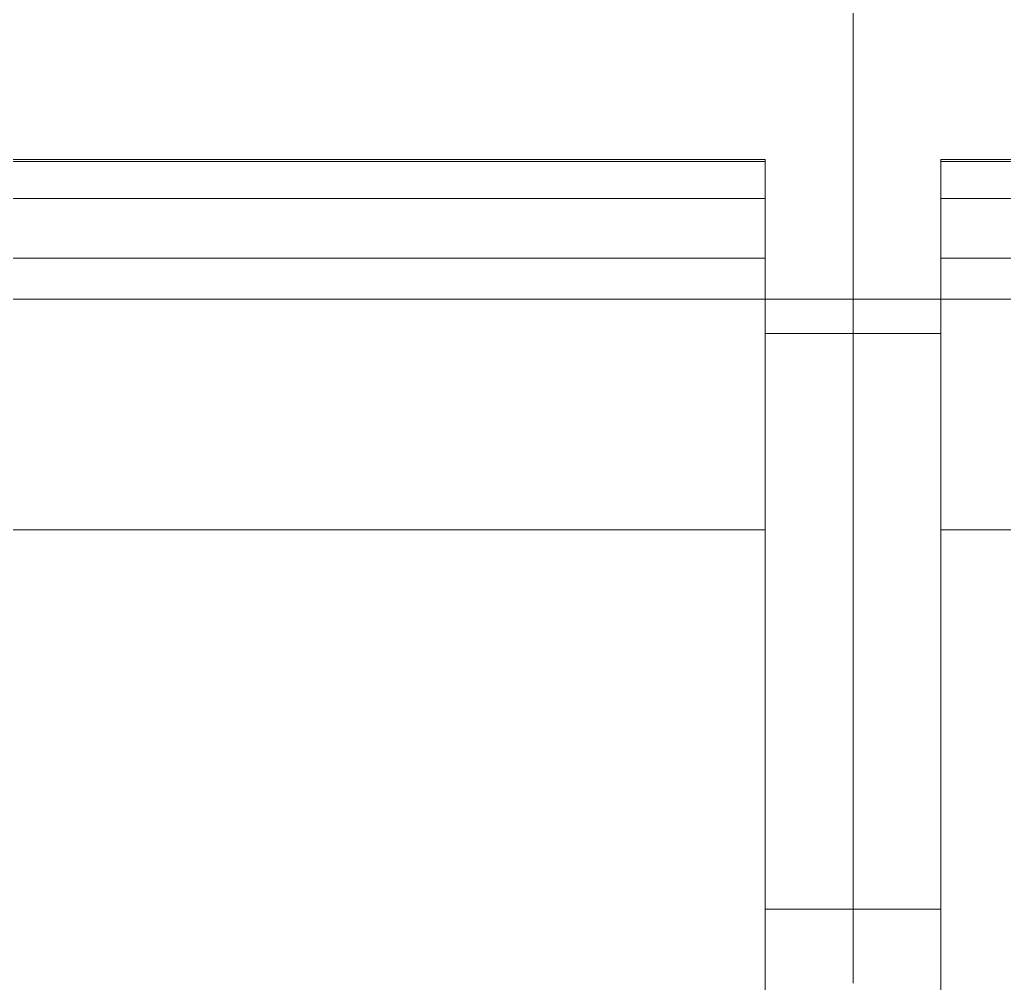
# Model space of a CAD drawing. Header units: millimetres. Extents: x -46169 to 237885, y -84465 to 18123.
# Drawn here: x 119157 to 119432, y -80473.6 to -80204.5 of the extents above; entities that cross this region are included whole.
import ezdxf

# ---------------------------------------------------------------- set-up
doc = ezdxf.new("R2010")
doc.units = ezdxf.units.MM
doc.header["$MEASUREMENT"] = 0
doc.linetypes.add('Wipeout_Contour', pattern=[1000, 0, -1000])
doc.layers.add('0_Pen_No__85', color=8, linetype='Continuous', lineweight=20)
doc.layers.add('New_A-35-M_FFE_Fixed_Pen_No__1', color=7, linetype='Continuous', lineweight=13)
doc.layers.add('New_A-25-M_Wall_Ext', color=7, linetype='Continuous')
doc.layers.add('New_A-35-M_FFE_Fixed', color=7, linetype='Continuous')

# ---------------------------------------------------------------- blocks, each defined once
blk = doc.blocks.new('Section Elem_2_2', base_point=(64459.15, -84332.61))
at = {"color": 254, "linetype": 'Wipeout_Contour', "lineweight": 0, "ltscale": 863243.063228}
blk.add_wipeout([(116728.38, -78182.61), (116728.38, -79726.43), (121319.73, -79726.43), (121319.73, -80282.61), (121879.36, -80282.61), (121879.36, -78182.61)], dxfattribs=at).dxf.layer = 'New_A-25-M_Wall_Ext'
blk = doc.blocks.new('Section Elem_25_2', base_point=(64459.15, -84332.61))
at = {"color": 254, "linetype": 'Wipeout_Contour', "lineweight": 0, "ltscale": 576315.838336}
blk.add_wipeout([(119414.23, -80244.13), (119915.23, -80244.13), (119915.23, -80243.61), (119414.23, -80243.61)], dxfattribs=at).dxf.layer = 'New_A-35-M_FFE_Fixed'
at = {"color": 254, "linetype": 'Wipeout_Contour', "lineweight": 0, "ltscale": 576340.493329}
blk.add_wipeout([(119414.23, -80255.42), (119915.23, -80255.42), (119915.23, -80254.45), (119414.23, -80254.45)], dxfattribs=at).dxf.layer = 'New_A-35-M_FFE_Fixed'
at = {"color": 254, "linetype": 'Wipeout_Contour', "lineweight": 0, "ltscale": 576346.686001}
blk.add_wipeout([(119414.23, -80258.61), (119915.23, -80258.61), (119915.23, -80256.82), (119414.23, -80256.82)], dxfattribs=at).dxf.layer = 'New_A-35-M_FFE_Fixed'
at = {"color": 254, "linetype": 'Wipeout_Contour', "lineweight": 0, "ltscale": 576367.473669}
blk.add_wipeout([(119414.23, -80268.38), (119915.23, -80268.38), (119915.23, -80265.7), (119414.23, -80265.7)], dxfattribs=at).dxf.layer = 'New_A-35-M_FFE_Fixed'
at = {"color": 254, "linetype": 'Wipeout_Contour', "lineweight": 0, "ltscale": 576720.051562}
blk.add_wipeout([(119915.23, -80346.96), (119414.23, -80346.96), (119414.23, -80503.33), (119915.23, -80503.33)], dxfattribs=at).dxf.layer = 'New_A-35-M_FFE_Fixed'
at = {"color": 254, "linetype": 'Wipeout_Contour', "lineweight": 0, "ltscale": 576343.128269}
blk.add_wipeout([(119414.23, -80256.82), (119915.23, -80256.82), (119915.23, -80255.42), (119414.23, -80255.42)], dxfattribs=at).dxf.layer = 'New_A-35-M_FFE_Fixed'
at = {"color": 254, "linetype": 'Wipeout_Contour', "lineweight": 0, "ltscale": 576351.05121}
blk.add_wipeout([(119414.23, -80260.74), (119915.23, -80260.74), (119915.23, -80258.61), (119414.23, -80258.61)], dxfattribs=at).dxf.layer = 'New_A-35-M_FFE_Fixed'
at = {"color": 254, "linetype": 'Wipeout_Contour', "lineweight": 0, "ltscale": 576461.031744}
blk.add_wipeout([(119414.23, -80271.08), (119414.23, -80346.96), (119915.23, -80346.96), (119915.23, -80271.08)], dxfattribs=at).dxf.layer = 'New_A-35-M_FFE_Fixed'
at = {"color": 254, "linetype": 'Wipeout_Contour', "lineweight": 0, "ltscale": 575705.048233}
blk.add_wipeout([(119389.73, -80351.09), (119389.73, -80371.46), (119414.23, -80371.46), (119414.23, -80351.09)], dxfattribs=at).dxf.layer = 'New_A-35-M_FFE_Fixed'
at = {"color": 254, "linetype": 'Wipeout_Contour', "lineweight": 0, "ltscale": 575796.489525}
blk.add_wipeout([(119389.73, -80391.97), (119389.73, -80412.46), (119414.23, -80412.46), (119414.23, -80391.97)], dxfattribs=at).dxf.layer = 'New_A-35-M_FFE_Fixed'
at = {"color": 254, "linetype": 'Wipeout_Contour', "lineweight": 0, "ltscale": 575948.208088}
blk.add_wipeout([(119389.73, -80466.62), (119389.73, -80473.58), (119414.23, -80473.58), (119414.23, -80466.62)], dxfattribs=at).dxf.layer = 'New_A-35-M_FFE_Fixed'
at = {"color": 254, "linetype": 'Wipeout_Contour', "lineweight": 0, "ltscale": 576327.919809}
blk.add_wipeout([(119414.23, -80254.45), (119915.23, -80254.45), (119915.23, -80244.13), (119414.23, -80244.13)], dxfattribs=at).dxf.layer = 'New_A-35-M_FFE_Fixed'
at = {"color": 254, "linetype": 'Wipeout_Contour', "lineweight": 0, "ltscale": 576356.082323}
blk.add_wipeout([(119414.23, -80263.13), (119915.23, -80263.13), (119915.23, -80260.74), (119414.23, -80260.74)], dxfattribs=at).dxf.layer = 'New_A-35-M_FFE_Fixed'
at = {"color": 254, "linetype": 'Wipeout_Contour', "lineweight": 0, "ltscale": 576373.464567}
blk.add_wipeout([(119414.23, -80271.08), (119915.23, -80271.08), (119915.23, -80268.38), (119414.23, -80268.38)], dxfattribs=at).dxf.layer = 'New_A-35-M_FFE_Fixed'
at = {"color": 254, "linetype": 'Wipeout_Contour', "lineweight": 0, "ltscale": 575572.011255}
blk.add_wipeout([(119389.73, -80311.28), (119414.23, -80311.28), (119414.23, -80292.11), (119389.73, -80292.11)], dxfattribs=at).dxf.layer = 'New_A-35-M_FFE_Fixed'
at = {"color": 254, "linetype": 'Wipeout_Contour', "lineweight": 0, "ltscale": 575750.697152}
blk.add_wipeout([(119389.73, -80391.97), (119414.23, -80391.97), (119414.23, -80371.46), (119389.73, -80371.46)], dxfattribs=at).dxf.layer = 'New_A-35-M_FFE_Fixed'
at = {"color": 254, "linetype": 'Wipeout_Contour', "lineweight": 0, "ltscale": 575932.709012}
blk.add_wipeout([(119389.73, -80459.71), (119389.73, -80466.62), (119414.23, -80466.62), (119414.23, -80459.71)], dxfattribs=at).dxf.layer = 'New_A-35-M_FFE_Fixed'
at = {"color": 254, "linetype": 'Wipeout_Contour', "lineweight": 0, "ltscale": 576361.616302}
blk.add_wipeout([(119414.23, -80265.7), (119915.23, -80265.7), (119915.23, -80263.13), (119414.23, -80263.13)], dxfattribs=at).dxf.layer = 'New_A-35-M_FFE_Fixed'
at = {"color": 254, "linetype": 'Wipeout_Contour', "lineweight": 0, "ltscale": 575615.404355}
blk.add_wipeout([(119389.73, -80311.28), (119389.73, -80330.99), (119414.23, -80330.99), (119414.23, -80311.28)], dxfattribs=at).dxf.layer = 'New_A-35-M_FFE_Fixed'
at = {"color": 254, "linetype": 'Wipeout_Contour', "lineweight": 0, "ltscale": 575917.342482}
blk.add_wipeout([(119389.73, -80459.71), (119414.23, -80459.71), (119414.23, -80452.87), (119389.73, -80452.87)], dxfattribs=at).dxf.layer = 'New_A-35-M_FFE_Fixed'
at = {"color": 254, "linetype": 'Wipeout_Contour', "lineweight": 0, "ltscale": 719345.076784}
blk.add_wipeout([(119389.73, -80249.35), (119389.73, -80263.87), (119414.23, -80263.87), (119414.23, -80250.05), (119414.23, -80249.35)], dxfattribs=at).dxf.layer = 'New_A-35-M_FFE_Fixed'
at = {"color": 254, "linetype": 'Wipeout_Contour', "lineweight": 0, "ltscale": 719588.027174}
blk.add_wipeout([(119389.73, -80330.99), (119389.73, -80351.09), (119414.23, -80351.09), (119414.23, -80346.96), (119414.23, -80330.99)], dxfattribs=at).dxf.layer = 'New_A-35-M_FFE_Fixed'
at = {"color": 254, "linetype": 'Wipeout_Contour', "lineweight": 0, "ltscale": 575887.274276}
blk.add_wipeout([(119389.73, -80452.87), (119414.23, -80452.87), (119414.23, -80432.81), (119389.73, -80432.81)], dxfattribs=at).dxf.layer = 'New_A-35-M_FFE_Fixed'
at = {"layer": 'New_A-35-M_FFE_Fixed_Pen_No__1', "linetype": 'Continuous'}
for p, q in [((119414.23, -80254.45), (119915.23, -80254.45)), ((119414.23, -80255.42), (119414.23, -80254.45)), ((119414.23, -80256.82), (119414.23, -80255.42)), ((119414.23, -80258.61), (119414.23, -80256.82)), ((119414.23, -80260.74), (119414.23, -80258.61)), ((119414.23, -80346.96), (119915.23, -80346.96)), ((119389.73, -80452.87), (119414.23, -80452.87))]:
    blk.add_line(p, q, dxfattribs=at)
at = {"color": 254, "linetype": 'Wipeout_Contour', "lineweight": 0, "ltscale": 1152634.023903487}
blk.add_wipeout([(119389.73, -80234.61), (119389.73, -80249.35), (119414.23, -80249.35), (119414.23, -80243.61), (119915.23, -80243.61), (119915.23, -80249.35), (119939.73, -80249.35), (119939.73, -80234.61)], dxfattribs=at).dxf.layer = 'New_A-35-M_FFE_Fixed'
at = {"color": 254, "linetype": 'Wipeout_Contour', "lineweight": 0, "ltscale": 719385.963371}
blk.add_wipeout([(119389.73, -80278.13), (119414.23, -80278.13), (119414.23, -80265.7), (119414.23, -80263.87), (119389.73, -80263.87)], dxfattribs=at).dxf.layer = 'New_A-35-M_FFE_Fixed'
at = {"color": 254, "linetype": 'Wipeout_Contour', "lineweight": 0, "ltscale": 575842.117527}
blk.add_wipeout([(119414.23, -80412.46), (119389.73, -80412.46), (119389.73, -80432.81), (119414.23, -80432.81)], dxfattribs=at).dxf.layer = 'New_A-35-M_FFE_Fixed'
at = {"layer": 'New_A-35-M_FFE_Fixed_Pen_No__1', "linetype": 'Continuous'}
for p, q in [((119414.23, -80243.61), (119915.23, -80243.61)), ((119414.23, -80244.13), (119414.23, -80243.61)), ((119414.23, -80244.13), (119915.23, -80244.13)), ((119414.23, -80254.45), (119414.23, -80244.13)), ((119414.23, -80263.13), (119414.23, -80260.74)), ((119414.23, -80265.7), (119414.23, -80263.13)), ((119414.23, -80268.38), (119414.23, -80265.7)), ((119414.23, -80271.08), (119414.23, -80268.38)), ((119414.23, -80271.08), (119915.23, -80271.08)), ((119414.23, -80503.33), (119414.23, -80346.96))]:
    blk.add_line(p, q, dxfattribs=at)
at = {"color": 254, "linetype": 'Wipeout_Contour', "lineweight": 0, "ltscale": 576278.61929}
blk.add_wipeout([(119389.73, -80234.61), (119939.73, -80234.61), (119939.73, -80219.66), (119389.73, -80219.66)], dxfattribs=at).dxf.layer = 'New_A-35-M_FFE_Fixed'
at = {"color": 254, "linetype": 'Wipeout_Contour', "lineweight": 0, "ltscale": 575535.013286}
blk.add_wipeout([(119389.73, -80278.13), (119389.73, -80292.11), (119414.23, -80292.11), (119414.23, -80278.13)], dxfattribs=at).dxf.layer = 'New_A-35-M_FFE_Fixed'
at = {"layer": 'New_A-35-M_FFE_Fixed_Pen_No__1', "linetype": 'Continuous'}
for p, q in [((119414.23, -80346.96), (119414.23, -80271.08)), ((119389.73, -80292.11), (119414.23, -80292.11))]:
    blk.add_line(p, q, dxfattribs=at)
at = {"color": 254, "linetype": 'Wipeout_Contour', "lineweight": 0, "ltscale": 576245.132291}
blk.add_wipeout([(119389.73, -80219.66), (119939.73, -80219.66), (119939.73, -80204.54), (119389.73, -80204.54)], dxfattribs=at).dxf.layer = 'New_A-35-M_FFE_Fixed'
blk = doc.blocks.new('Section Elem_26_2', base_point=(64459.15, -84332.61))
at = {"color": 254, "linetype": 'Wipeout_Contour', "lineweight": 0, "ltscale": 574385.057103}
blk.add_wipeout([(119389.73, -80189.27), (118839.73, -80189.27), (118839.73, -80204.54), (119389.73, -80204.54)], dxfattribs=at).dxf.layer = 'New_A-35-M_FFE_Fixed'
at = {"color": 254, "linetype": 'Wipeout_Contour', "lineweight": 0, "ltscale": 574489.937635}
blk.add_wipeout([(118864.23, -80243.61), (118864.23, -80244.13), (119365.23, -80244.13), (119365.23, -80243.61)], dxfattribs=at).dxf.layer = 'New_A-35-M_FFE_Fixed'
at = {"color": 254, "linetype": 'Wipeout_Contour', "lineweight": 0, "ltscale": 574514.67095}
blk.add_wipeout([(118864.23, -80254.45), (118864.23, -80255.42), (119365.23, -80255.42), (119365.23, -80254.45)], dxfattribs=at).dxf.layer = 'New_A-35-M_FFE_Fixed'
at = {"color": 254, "linetype": 'Wipeout_Contour', "lineweight": 0, "ltscale": 574520.88334}
blk.add_wipeout([(118864.23, -80256.82), (118864.23, -80258.61), (119365.23, -80258.61), (119365.23, -80256.82)], dxfattribs=at).dxf.layer = 'New_A-35-M_FFE_Fixed'
at = {"color": 254, "linetype": 'Wipeout_Contour', "lineweight": 0, "ltscale": 574541.737065}
blk.add_wipeout([(118864.23, -80265.7), (118864.23, -80268.38), (119365.23, -80268.38), (119365.23, -80265.7)], dxfattribs=at).dxf.layer = 'New_A-35-M_FFE_Fixed'
at = {"color": 254, "linetype": 'Wipeout_Contour', "lineweight": 0, "ltscale": 862431.184732}
blk.add_wipeout([(118864.23, -80346.96), (118864.23, -80503.33), (118894.23, -80503.33), (119335.23, -80503.33), (119365.23, -80503.33), (119365.23, -80346.96)], dxfattribs=at).dxf.layer = 'New_A-35-M_FFE_Fixed'
at = {"color": 254, "linetype": 'Wipeout_Contour', "lineweight": 0, "ltscale": 574517.314287}
blk.add_wipeout([(118864.23, -80256.82), (119365.23, -80256.82), (119365.23, -80255.42), (118864.23, -80255.42)], dxfattribs=at).dxf.layer = 'New_A-35-M_FFE_Fixed'
at = {"color": 254, "linetype": 'Wipeout_Contour', "lineweight": 0, "ltscale": 574525.262406}
blk.add_wipeout([(118864.23, -80258.61), (118864.23, -80260.74), (119365.23, -80260.74), (119365.23, -80258.61)], dxfattribs=at).dxf.layer = 'New_A-35-M_FFE_Fixed'
at = {"color": 254, "linetype": 'Wipeout_Contour', "lineweight": 0, "ltscale": 574635.592342}
blk.add_wipeout([(119365.23, -80271.08), (118864.23, -80271.08), (118864.23, -80346.96), (119365.23, -80346.96)], dxfattribs=at).dxf.layer = 'New_A-35-M_FFE_Fixed'
at = {"color": 254, "linetype": 'Wipeout_Contour', "lineweight": 0, "ltscale": 575623.749727}
blk.add_wipeout([(119389.73, -80351.09), (119365.23, -80351.09), (119365.23, -80371.46), (119389.73, -80371.46)], dxfattribs=at).dxf.layer = 'New_A-35-M_FFE_Fixed'
at = {"color": 254, "linetype": 'Wipeout_Contour', "lineweight": 0, "ltscale": 575715.203941}
blk.add_wipeout([(119389.73, -80391.97), (119365.23, -80391.97), (119365.23, -80412.46), (119389.73, -80412.46)], dxfattribs=at).dxf.layer = 'New_A-35-M_FFE_Fixed'
at = {"color": 254, "linetype": 'Wipeout_Contour', "lineweight": 0, "ltscale": 575866.94392}
blk.add_wipeout([(119389.73, -80466.62), (119365.23, -80466.62), (119365.23, -80473.58), (119389.73, -80473.58)], dxfattribs=at).dxf.layer = 'New_A-35-M_FFE_Fixed'
at = {"color": 254, "linetype": 'Wipeout_Contour', "lineweight": 0, "ltscale": 574502.057513}
blk.add_wipeout([(118864.23, -80244.13), (118864.23, -80254.45), (119365.23, -80254.45), (119365.23, -80244.13)], dxfattribs=at).dxf.layer = 'New_A-35-M_FFE_Fixed'
at = {"color": 254, "linetype": 'Wipeout_Contour', "lineweight": 0, "ltscale": 574530.309527}
blk.add_wipeout([(118864.23, -80260.74), (118864.23, -80263.13), (119365.23, -80263.13), (119365.23, -80260.74)], dxfattribs=at).dxf.layer = 'New_A-35-M_FFE_Fixed'
at = {"color": 254, "linetype": 'Wipeout_Contour', "lineweight": 0, "ltscale": 574547.74697}
blk.add_wipeout([(118864.23, -80268.38), (118864.23, -80271.08), (119365.23, -80271.08), (119365.23, -80268.38)], dxfattribs=at).dxf.layer = 'New_A-35-M_FFE_Fixed'
at = {"color": 254, "linetype": 'Wipeout_Contour', "lineweight": 0, "ltscale": 575490.693954}
blk.add_wipeout([(119365.23, -80311.28), (119389.73, -80311.28), (119389.73, -80292.11), (119365.23, -80292.11)], dxfattribs=at).dxf.layer = 'New_A-35-M_FFE_Fixed'
at = {"color": 254, "linetype": 'Wipeout_Contour', "lineweight": 0, "ltscale": 575669.405093}
blk.add_wipeout([(119389.73, -80371.46), (119365.23, -80371.46), (119365.23, -80391.97), (119389.73, -80391.97)], dxfattribs=at).dxf.layer = 'New_A-35-M_FFE_Fixed'
at = {"color": 254, "linetype": 'Wipeout_Contour', "lineweight": 0, "ltscale": 575851.44266}
blk.add_wipeout([(119389.73, -80459.71), (119365.23, -80459.71), (119365.23, -80466.62), (119389.73, -80466.62)], dxfattribs=at).dxf.layer = 'New_A-35-M_FFE_Fixed'
at = {"layer": 'New_A-35-M_FFE_Fixed_Pen_No__1', "linetype": 'Continuous'}
for p, q in [((119389.73, -80391.97), (119389.73, -80371.46)), ((119389.73, -80473.58), (119389.73, -80466.62))]:
    blk.add_line(p, q, dxfattribs=at)
at = {"color": 254, "linetype": 'Wipeout_Contour', "lineweight": 0, "ltscale": 574535.861077}
blk.add_wipeout([(118864.23, -80263.13), (118864.23, -80265.7), (119365.23, -80265.7), (119365.23, -80263.13)], dxfattribs=at).dxf.layer = 'New_A-35-M_FFE_Fixed'
at = {"color": 254, "linetype": 'Wipeout_Contour', "lineweight": 0, "ltscale": 575534.093216}
blk.add_wipeout([(119389.73, -80311.28), (119365.23, -80311.28), (119365.23, -80330.99), (119389.73, -80330.99)], dxfattribs=at).dxf.layer = 'New_A-35-M_FFE_Fixed'
at = {"color": 254, "linetype": 'Wipeout_Contour', "lineweight": 0, "ltscale": 575836.073959}
blk.add_wipeout([(119389.73, -80452.87), (119365.23, -80452.87), (119365.23, -80459.71), (119389.73, -80459.71)], dxfattribs=at).dxf.layer = 'New_A-35-M_FFE_Fixed'
at = {"layer": 'New_A-35-M_FFE_Fixed_Pen_No__1', "linetype": 'Continuous'}
blk.add_line((119389.73, -80466.62), (119389.73, -80459.71), dxfattribs=at)
at = {"color": 254, "linetype": 'Wipeout_Contour', "lineweight": 0, "ltscale": 719223.908278}
blk.add_wipeout([(119389.73, -80249.35), (119365.23, -80249.35), (119365.23, -80250.05), (119365.23, -80263.87), (119389.73, -80263.87)], dxfattribs=at).dxf.layer = 'New_A-35-M_FFE_Fixed'
at = {"color": 254, "linetype": 'Wipeout_Contour', "lineweight": 0, "ltscale": 719466.90041}
blk.add_wipeout([(119365.23, -80330.99), (119365.23, -80346.96), (119365.23, -80351.09), (119389.73, -80351.09), (119389.73, -80330.99)], dxfattribs=at).dxf.layer = 'New_A-35-M_FFE_Fixed'
at = {"color": 254, "linetype": 'Wipeout_Contour', "lineweight": 0, "ltscale": 575806.001507}
blk.add_wipeout([(119389.73, -80432.81), (119365.23, -80432.81), (119365.23, -80452.87), (119389.73, -80452.87)], dxfattribs=at).dxf.layer = 'New_A-35-M_FFE_Fixed'
at = {"layer": 'New_A-35-M_FFE_Fixed_Pen_No__1', "linetype": 'Continuous'}
for p, q in [((119365.23, -80254.45), (118864.23, -80254.45)), ((119365.23, -80255.42), (119365.23, -80254.45)), ((119365.23, -80256.82), (119365.23, -80255.42)), ((119365.23, -80258.61), (119365.23, -80256.82)), ((119365.23, -80260.74), (119365.23, -80258.61)), ((119389.73, -80330.99), (119389.73, -80311.28)), ((119389.73, -80351.09), (119389.73, -80330.99)), ((119365.23, -80346.96), (118864.23, -80346.96)), ((119389.73, -80371.46), (119389.73, -80351.09)), ((119389.73, -80452.87), (119365.23, -80452.87)), ((119389.73, -80459.71), (119389.73, -80452.87))]:
    blk.add_line(p, q, dxfattribs=at)
at = {"color": 254, "linetype": 'Wipeout_Contour', "lineweight": 0, "ltscale": 1436227.652626711}
blk.add_wipeout([(118839.73, -80234.61), (118839.73, -80249.35), (118864.23, -80249.35), (118864.23, -80244.13), (118864.23, -80243.61), (119365.23, -80243.61), (119365.23, -80244.13), (119365.23, -80249.35), (119389.73, -80249.35), (119389.73, -80234.61)], dxfattribs=at).dxf.layer = 'New_A-35-M_FFE_Fixed'
at = {"color": 254, "linetype": 'Wipeout_Contour', "lineweight": 0, "ltscale": 719264.801823}
blk.add_wipeout([(119389.73, -80263.87), (119365.23, -80263.87), (119365.23, -80265.7), (119365.23, -80278.13), (119389.73, -80278.13)], dxfattribs=at).dxf.layer = 'New_A-35-M_FFE_Fixed'
at = {"color": 254, "linetype": 'Wipeout_Contour', "lineweight": 0, "ltscale": 575760.838388}
blk.add_wipeout([(119389.73, -80412.46), (119365.23, -80412.46), (119365.23, -80432.81), (119389.73, -80432.81)], dxfattribs=at).dxf.layer = 'New_A-35-M_FFE_Fixed'
at = {"layer": 'New_A-35-M_FFE_Fixed_Pen_No__1', "linetype": 'Continuous'}
for p, q in [((119365.23, -80243.61), (118864.23, -80243.61)), ((119365.23, -80244.13), (118864.23, -80244.13)), ((119365.23, -80244.13), (119365.23, -80243.61)), ((119365.23, -80254.45), (119365.23, -80244.13)), ((119389.73, -80263.87), (119389.73, -80249.35)), ((119365.23, -80263.13), (119365.23, -80260.74)), ((119365.23, -80265.7), (119365.23, -80263.13)), ((119365.23, -80268.38), (119365.23, -80265.7)), ((119365.23, -80271.08), (119365.23, -80268.38)), ((119365.23, -80271.08), (118864.23, -80271.08)), ((119365.23, -80503.33), (119365.23, -80346.96)), ((119389.73, -80412.46), (119389.73, -80391.97)), ((119389.73, -80432.81), (119389.73, -80412.46)), ((119389.73, -80452.87), (119389.73, -80432.81))]:
    blk.add_line(p, q, dxfattribs=at)
at = {"color": 254, "linetype": 'Wipeout_Contour', "lineweight": 0, "ltscale": 574452.60061}
blk.add_wipeout([(118839.73, -80234.61), (119389.73, -80234.61), (119389.73, -80219.66), (118839.73, -80219.66)], dxfattribs=at).dxf.layer = 'New_A-35-M_FFE_Fixed'
at = {"color": 254, "linetype": 'Wipeout_Contour', "lineweight": 0, "ltscale": 575453.690752}
blk.add_wipeout([(119389.73, -80278.13), (119365.23, -80278.13), (119365.23, -80292.11), (119389.73, -80292.11)], dxfattribs=at).dxf.layer = 'New_A-35-M_FFE_Fixed'
at = {"layer": 'New_A-35-M_FFE_Fixed_Pen_No__1', "linetype": 'Continuous'}
for p, q in [((119389.73, -80249.35), (119389.73, -80234.61)), ((119389.73, -80278.13), (119389.73, -80263.87)), ((119365.23, -80346.96), (119365.23, -80271.08)), ((119389.73, -80292.11), (119389.73, -80278.13)), ((119389.73, -80292.11), (119365.23, -80292.11)), ((119389.73, -80311.28), (119389.73, -80292.11))]:
    blk.add_line(p, q, dxfattribs=at)
at = {"color": 254, "linetype": 'Wipeout_Contour', "lineweight": 0, "ltscale": 574419.007155}
blk.add_wipeout([(119389.73, -80219.66), (119389.73, -80204.54), (118839.73, -80204.54), (118839.73, -80219.66)], dxfattribs=at).dxf.layer = 'New_A-35-M_FFE_Fixed'
at = {"layer": 'New_A-35-M_FFE_Fixed_Pen_No__1', "linetype": 'Continuous'}
for p, q in [((119389.73, -80204.54), (119389.73, -80189.27)), ((119389.73, -80219.66), (119389.73, -80204.54)), ((119389.73, -80234.61), (119389.73, -80219.66))]:
    blk.add_line(p, q, dxfattribs=at)
blk = doc.blocks.new('I-05 Lecture Theatre Elevation_STORY_MARKER', base_point=(64459.15, -84332.61))
at = {"layer": '0_Pen_No__85', "linetype": 'Continuous'}
blk.add_line((109406.88, -80282.61), (122222.29, -80282.61), dxfattribs=at)

msp = doc.modelspace()

# ---------------------------------------------------------------- block references
at = {"layer": 'New_A-25-M_Wall_Ext'}
msp.add_blockref('Section Elem_2_2', (64459.15, -84332.61), dxfattribs=at)

# ---------------------------------------------------------------- next in the draw order: block references
at = {"layer": 'New_A-35-M_FFE_Fixed'}
msp.add_blockref('Section Elem_25_2', (64459.15, -84332.61), dxfattribs=at)

# ---------------------------------------------------------------- next in the draw order: block references
msp.add_blockref('Section Elem_26_2', (64459.15, -84332.61), dxfattribs=at)

# ---------------------------------------------------------------- next in the draw order: block references
at = {"linetype": 'Continuous', "lineweight": 0}
msp.add_blockref('I-05 Lecture Theatre Elevation_STORY_MARKER', (64459.15, -84332.61), dxfattribs=at)

doc.saveas('drawing.dxf')
